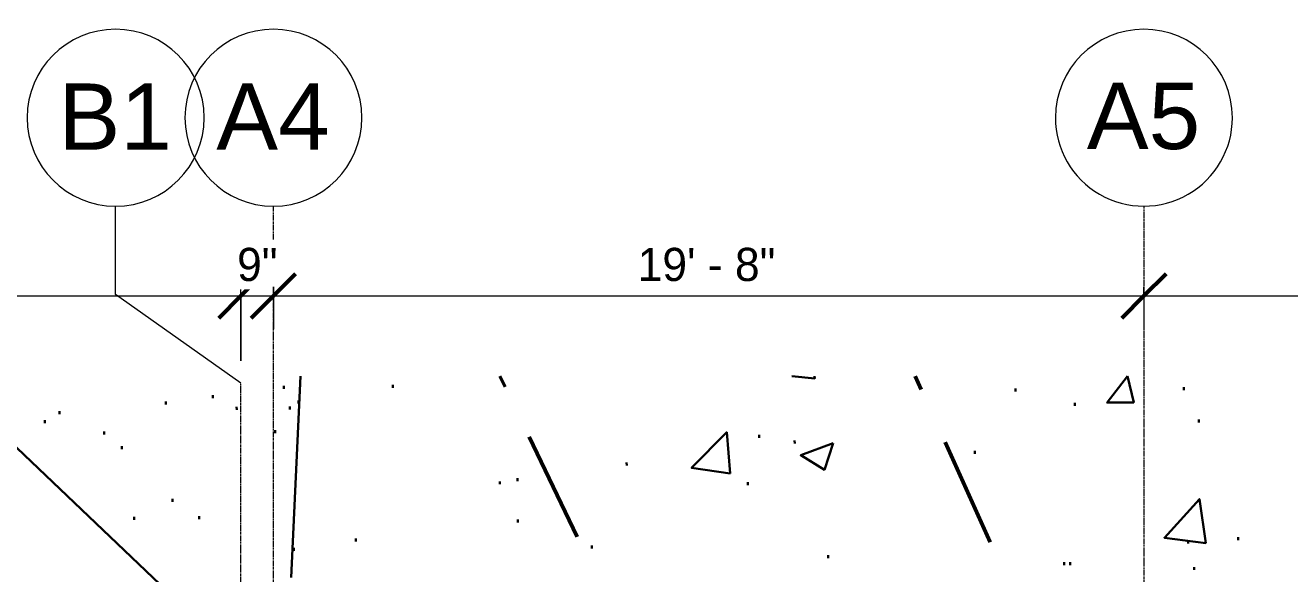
# Model space of a CAD drawing. Header units: inches. Extents: x -4136 to -1276, y 10223 to 12022.
# Drawn here: x -3088.5 to -2745.7, y 11873.7 to 12022.5 of the extents above; entities that cross this region are included whole.
import ezdxf

# ---------------------------------------------------------------- set-up
doc = ezdxf.new("R2010")
doc.units = ezdxf.units.IN
doc.header["$MEASUREMENT"] = 0
doc.linetypes.add('Grid Line 1_2_', pattern=[0.875, 0.5, -0.125, 0.125, -0.125])
doc.linetypes.add('IMPORT-DASHEDX2 _3_', pattern=[0.225, 0.15, -0.075])
for name, color, linetype, lineweight in [('A-ANNO-DIMS', 211, 'Continuous', 9), ('A-ANNO-DIMS-96', 211, 'Continuous', 9), ('PDF_Geometry-3', 253, 'Continuous', 30), ('PDF_Geometry-5', 111, 'Continuous', 50), ('S-GRID', 1, 'Continuous', 9), ('S-GRID-1', 1, 'Grid Line 1_2_', 9), ('S-GRID-IDEN', 1, 'Continuous', 9), ('site plan_dwg _3_-1', 254, 'IMPORT-DASHEDX2 _3_', 9)]:
    doc.layers.add(name, color=color, linetype=linetype, lineweight=lineweight)
doc.styles.add('Arial', font='arial.ttf', dxfattribs={"height": 18})
doc.styles.add('Century Gothic', font='ufonts.com_century-gothic.ttf', dxfattribs={"height": 9})
doc.dimstyles.new('OD__1__Tol__', dxfattribs={"dimscale": 12, "dimtxt": 9.397514, "dimasz": 1, "dimexe": 0.75, "dimexo": 0.5, "dimgap": 0.125, "dimtad": 1, "dimdec": 0, "dimzin": 3, "dimdsep": 46, "dimlunit": 4, "dimtxsty": 'Century Gothic', "dimblk1": 'OBLIQUE', "dimblk2": 'OBLIQUE', "dimsah": 1, "dimcen": 0.09, "dimdle": 0.75, "dimazin": 0, "dimtfac": 1, "dimtdec": 4, "dimtix": 1, "dimtmove": 0, "dimatfit": 3, "dimfxl": 1, "dimtvp": 1, "dimtfill": 1, "dimfrac": 2, "dimtolj": 1, "dimtzin": 0, "dimarcsym": 2})

# ---------------------------------------------------------------- blocks, each defined once
blk = doc.blocks.new('site plan_dwg _3_-1267336-FLOOR PLAN - 1ST FLOOR PLAN')
at = {"layer": 'PDF_Geometry-3'}
for p, q in [((2041.49, 2072.4), (2038.52, 2017.8)), ((2017.72, 2067.4), (2017.72, 2066.6)), ((2036.92, 2069.8), (2036.92, 2069)), ((2066.52, 2069.8), (2066.52, 2069)), ((2235.32, 2067.4), (2235.32, 2066.6)), ((2280.92, 2067.4), (2280.92, 2066.6)), ((2004.92, 2065.8), (2004.92, 2065)), ((2024.12, 2064.2), (2024.12, 2063.4)), ((2038.52, 2064.2), (2038.52, 2063.4)), ((2040.92, 2065.8), (2040.92, 2065)), ((1972.12, 2061), (1972.12, 2060.2)), ((1976.12, 2063.4), (1976.12, 2062.6)), ((2251.32, 2063.4), (2251.32, 2062.6)), ((1988.12, 2057.8), (1988.12, 2057)), ((2034.52, 2057.8), (2034.52, 2057)), ((2284.92, 2058.6), (2284.92, 2057.8)), ((1992.92, 2053.8), (1992.92, 2053)), ((2165.72, 2055.4), (2165.72, 2054.6)), ((2175.32, 2053.8), (2175.32, 2053)), ((2224.12, 2050.6), (2224.12, 2049.8)), ((2129.72, 2048.2), (2129.72, 2047.4)), ((2095.32, 2043.4), (2095.32, 2042.6)), ((2100.12, 2044.2), (2100.12, 2043.4)), ((2162.52, 2042.6), (2162.52, 2041.8)), ((2006.52, 2039.4), (2006.52, 2038.6)), ((1996.12, 2034.6), (1996.12, 2033.8)), ((2013.72, 2034.6), (2013.72, 2033.8)), ((2100.12, 2033), (2100.12, 2032.2)), ((2056.12, 2028.2), (2056.12, 2027.4)), ((2295.32, 2026.6), (2295.32, 2025.8)), ((2039.32, 2025.8), (2039.32, 2025)), ((2120.12, 2025.8), (2120.12, 2025)), ((2184.12, 2022.6), (2184.12, 2021.8)), ((2281.72, 2025.8), (2281.72, 2025)), ((2248.12, 2020.2), (2248.12, 2019.4)), ((2249.72, 2020.2), (2249.72, 2019.4)), ((2283.32, 2018.6), (2283.32, 2017.8))]:
    blk.add_line(p, q, dxfattribs=at)
at = {"layer": 'PDF_Geometry-3', "flags": 128}
for points in [[(2180.86, 2071.24), (2180.92, 2070.6), (2174.71, 2071.29)], [(2265.74, 2070.53), (2267.32, 2063.4), (2260.12, 2063.4), (2265.67, 2070.53)], [(2014.52, 2005), (1962.52, 2055.4), (1943.32, 2055.4)]]:
    blk.add_lwpolyline(points, dxfattribs=at)
for points in [[(2157.72, 2045), (2147.32, 2046.6), (2156.92, 2056.2)], [(2185.72, 2053), (2183.32, 2045.8), (2176.92, 2049.8)], [(2286.52, 2025), (2275.32, 2026.6), (2284.92, 2037)]]:
    blk.add_lwpolyline(points, close=True, dxfattribs=at)
at = {"layer": 'PDF_Geometry-5'}
for p, q in [((2095.53, 2071.95), (2096.92, 2069)), ((2208.13, 2071.01), (2209.72, 2067.4)), ((2103.32, 2055.4), (2116.12, 2028.2)), ((2216.12, 2053), (2228.12, 2025.8))]:
    blk.add_line(p, q, dxfattribs=at)
blk = doc.blocks.new('Grid - Grid Head - Circle-50561-FLOOR PLAN - 1ST FLOOR PLAN')
at = {"layer": 'S-GRID-IDEN'}
for start, end in [(360, 180), (180, 360)]:
    blk.add_arc((0, 0), 0.25, start, end, dxfattribs=at)
blk = doc.blocks.new('DIMBLOCK16-FLOOR PLAN - 1ST FLOOR PLAN')
at = {"layer": 'A-ANNO-DIMS-96'}
for p, q in [((-3030.02, 11931.42), (-3030.02, 11958.07)), ((-3207.45, 11951.56), (-3207.45, 11940.07)), ((-3207.45, 11949.07), (-3207.45, 11951.56)), ((-3207.45, 11949.07), (-3030.02, 11949.07)), ((-3030.02, 11949.07), (-3030.02, 11931.42))]:
    blk.add_line(p, q, dxfattribs=at)
at = {"layer": 'A-ANNO-DIMS-96', "lineweight": 50}
for p, q in [((-3207.45, 11949.07), (-3201.45, 11955.07)), ((-3030.02, 11949.07), (-3024.02, 11955.07)), ((-3207.45, 11949.07), (-3213.45, 11943.07)), ((-3030.02, 11949.07), (-3036.02, 11943.07))]:
    blk.add_line(p, q, dxfattribs=at)
at = {"layer": 'A-ANNO-DIMS-96', "color": 0, "insert": (-3137.98, 11962.11), "char_height": 9, "width": 46.1821, "attachment_point": 1, "line_spacing_factor": 0.984502, "style": 'Century Gothic', "bg_fill": 3, "box_fill_scale": 1.25, "bg_fill_color": 256, "bg_fill_true_color": 13158600, "bg_fill_transparency": 0}
blk.add_mtext('14\' - 9"', dxfattribs=at)
blk = doc.blocks.new('_Oblique')
at = {"color": 0, "linetype": 'ByBlock', "lineweight": -2}
blk.add_line((-0.5, -0.5), (0.5, 0.5), dxfattribs=at)
blk = doc.blocks.new('DIMBLOCK17-FLOOR PLAN - 1ST FLOOR PLAN')
at = {"layer": 'A-ANNO-DIMS-96'}
for p, q in [((-3030.02, 11931.42), (-3030.02, 11958.07)), ((-3021.2, 11951.56), (-3021.2, 11940.07)), ((-3021.2, 11949.07), (-3021.2, 11951.56)), ((-3030.02, 11949.07), (-3021.2, 11949.07)), ((-3030.02, 11949.07), (-3030.02, 11931.42))]:
    blk.add_line(p, q, dxfattribs=at)
at = {"layer": 'A-ANNO-DIMS-96', "lineweight": 50}
for p, q in [((-3030.02, 11949.07), (-3024.02, 11955.07)), ((-3021.2, 11949.07), (-3015.2, 11955.07)), ((-3030.02, 11949.07), (-3036.02, 11943.07)), ((-3021.2, 11949.07), (-3027.2, 11943.07))]:
    blk.add_line(p, q, dxfattribs=at)
at = {"layer": 'A-ANNO-DIMS-96', "color": 0, "insert": (-3031.05, 11962.11), "char_height": 9, "width": 13.067, "attachment_point": 1, "line_spacing_factor": 0.984502, "style": 'Century Gothic', "bg_fill": 3, "box_fill_scale": 1.25, "bg_fill_color": 256, "bg_fill_true_color": 13158600, "bg_fill_transparency": 0}
blk.add_mtext('9"', dxfattribs=at)
blk = doc.blocks.new('DIMBLOCK18-FLOOR PLAN - 1ST FLOOR PLAN')
at = {"layer": 'A-ANNO-DIMS-96', "lineweight": 50}
for p, q in [((-3021.2, 11949.07), (-3015.2, 11955.07)), ((-2785.2, 11949.07), (-2779.2, 11955.07)), ((-3021.2, 11949.07), (-3027.2, 11943.07)), ((-2785.2, 11949.07), (-2791.2, 11943.07))]:
    blk.add_line(p, q, dxfattribs=at)
at = {"layer": 'A-ANNO-DIMS-96'}
for p, q in [((-3021.2, 11951.56), (-3021.2, 11940.07)), ((-3021.2, 11949.07), (-3021.2, 11951.56)), ((-2785.2, 11951.56), (-2785.2, 11940.07)), ((-2785.2, 11949.07), (-2785.2, 11951.56)), ((-3021.2, 11949.07), (-2785.2, 11949.07))]:
    blk.add_line(p, q, dxfattribs=at)
at = {"layer": 'A-ANNO-DIMS-96', "color": 0, "insert": (-2922.45, 11962.11), "char_height": 9, "width": 46.1821, "attachment_point": 1, "line_spacing_factor": 0.984502, "style": 'Century Gothic', "bg_fill": 3, "box_fill_scale": 1.25, "bg_fill_color": 256, "bg_fill_true_color": 13158600, "bg_fill_transparency": 0}
blk.add_mtext('19\' - 8"', dxfattribs=at)
blk = doc.blocks.new('DIMBLOCK19-FLOOR PLAN - 1ST FLOOR PLAN')
at = {"layer": 'A-ANNO-DIMS-96', "lineweight": 50}
for p, q in [((-2785.2, 11949.07), (-2779.2, 11955.07)), ((-2542.2, 11949.07), (-2536.2, 11955.07)), ((-2785.2, 11949.07), (-2791.2, 11943.07)), ((-2542.2, 11949.07), (-2548.2, 11943.07))]:
    blk.add_line(p, q, dxfattribs=at)
at = {"layer": 'A-ANNO-DIMS-96'}
for p, q in [((-2785.2, 11951.56), (-2785.2, 11940.07)), ((-2785.2, 11949.07), (-2785.2, 11951.56)), ((-2542.2, 11951.56), (-2542.2, 11940.07)), ((-2542.2, 11949.07), (-2542.2, 11951.56)), ((-2785.2, 11949.07), (-2542.2, 11949.07))]:
    blk.add_line(p, q, dxfattribs=at)
at = {"layer": 'A-ANNO-DIMS-96', "color": 0, "insert": (-2682.95, 11962.11), "char_height": 9, "width": 46.1821, "attachment_point": 1, "line_spacing_factor": 0.984502, "style": 'Century Gothic', "bg_fill": 3, "box_fill_scale": 1.25, "bg_fill_color": 256, "bg_fill_true_color": 13158600, "bg_fill_transparency": 0}
blk.add_mtext('20\' - 3"', dxfattribs=at)

msp = doc.modelspace()

# ---------------------------------------------------------------- linework, layer by layer
at = {"layer": 'S-GRID'}
for p, q in [((-3063.98, 11949.42), (-3063.98, 11973.42)), ((-3030.02, 11925.42), (-3063.98, 11949.42))]:
    msp.add_line(p, q, dxfattribs=at)
at = {"layer": 'S-GRID-1'}
for p, q in [((-3021.2, 10327.11), (-3021.2, 11973.42)), ((-2785.2, 11973.42), (-2785.2, 10769.7)), ((-3030.02, 10375.11), (-3030.02, 11925.42))]:
    msp.add_line(p, q, dxfattribs=at)

# ---------------------------------------------------------------- block references
at = {"layer": 'S-GRID-IDEN', "xscale": 95.99999999999994, "yscale": 95.99999999999994, "zscale": 95.99999999999994}
for p in [(-3063.98, 11997.42), (-3021.2, 11997.42)]:
    msp.add_blockref('Grid - Grid Head - Circle-50561-FLOOR PLAN - 1ST FLOOR PLAN', p, dxfattribs=at)
at = {"layer": 'S-GRID-IDEN', "xscale": 95.99999999999994, "yscale": 95.99999999999994, "zscale": 95.99999999999994, "rotation": 180}
msp.add_blockref('Grid - Grid Head - Circle-50561-FLOOR PLAN - 1ST FLOOR PLAN', (-2785.2, 11997.42), dxfattribs=at)
at = {"layer": 'site plan_dwg _3_-1', "rotation": 0.4767314902811993}
msp.add_blockref('site plan_dwg _3_-1267336-FLOOR PLAN - 1ST FLOOR PLAN', (-5038.04, 9837.99), dxfattribs=at)

# ---------------------------------------------------------------- texts
at = {"layer": 'S-GRID-IDEN', "char_height": 18, "width": 37.269, "attachment_point": 1, "style": 'Arial'}
for s, insert in [('B1', (-3079.48, 12006.71)), ('A4', (-3036.7, 12006.71)), ('A5', (-2800.69, 12006.91))]:
    msp.add_mtext(s, dxfattribs=dict(at, insert=insert))

# ---------------------------------------------------------------- next in the draw order: dimensions: what is measured, and where the dimension line sits
at = {"layer": 'A-ANNO-DIMS'}
dim = msp.add_linear_dim(base=(-3030.02, 11949.07), p1=(-3207.45, 11957.56), p2=(-3030.02, 11925.42), dimstyle='OD__1__Tol__', override={"dimpost": '<>', "dimfxl": 180.323745}, dxfattribs=at)
dim.commit()
dim.dimension.update_dxf_attribs({"geometry": 'DIMBLOCK16-FLOOR PLAN - 1ST FLOOR PLAN', "text_midpoint": (-3118.73, 11955.3)})

# ---------------------------------------------------------------- next in the draw order: dimensions: what is measured, and where the dimension line sits
dim = msp.add_linear_dim(base=(-3021.2, 11949.07), p1=(-3030.02, 11925.42), p2=(-3021.2, 11957.56), dimstyle='OD__1__Tol__', override={"dimpost": '<>', "dimfxl": 33.320369}, dxfattribs=at)
dim.commit()
dim.dimension.update_dxf_attribs({"geometry": 'DIMBLOCK17-FLOOR PLAN - 1ST FLOOR PLAN', "text_midpoint": (-3025.61, 11955.3)})

# ---------------------------------------------------------------- next in the draw order: dimensions: what is measured, and where the dimension line sits
dim = msp.add_linear_dim(base=(-2785.2, 11949.07), p1=(-3021.2, 11957.56), p2=(-2785.2, 11957.56), dimstyle='OD__1__Tol__', override={"dimpost": '<>', "dimfxl": 236}, dxfattribs=at)
dim.commit()
dim.dimension.update_dxf_attribs({"geometry": 'DIMBLOCK18-FLOOR PLAN - 1ST FLOOR PLAN', "text_midpoint": (-2903.2, 11955.3)})

# ---------------------------------------------------------------- next in the draw order: dimensions: what is measured, and where the dimension line sits
dim = msp.add_linear_dim(base=(-2542.2, 11949.07), p1=(-2785.2, 11957.56), p2=(-2542.2, 11957.56), dimstyle='OD__1__Tol__', override={"dimpost": '<>', "dimfxl": 243}, dxfattribs=at)
dim.commit()
dim.dimension.update_dxf_attribs({"geometry": 'DIMBLOCK19-FLOOR PLAN - 1ST FLOOR PLAN', "text_midpoint": (-2663.7, 11955.3)})

doc.saveas('drawing.dxf')
